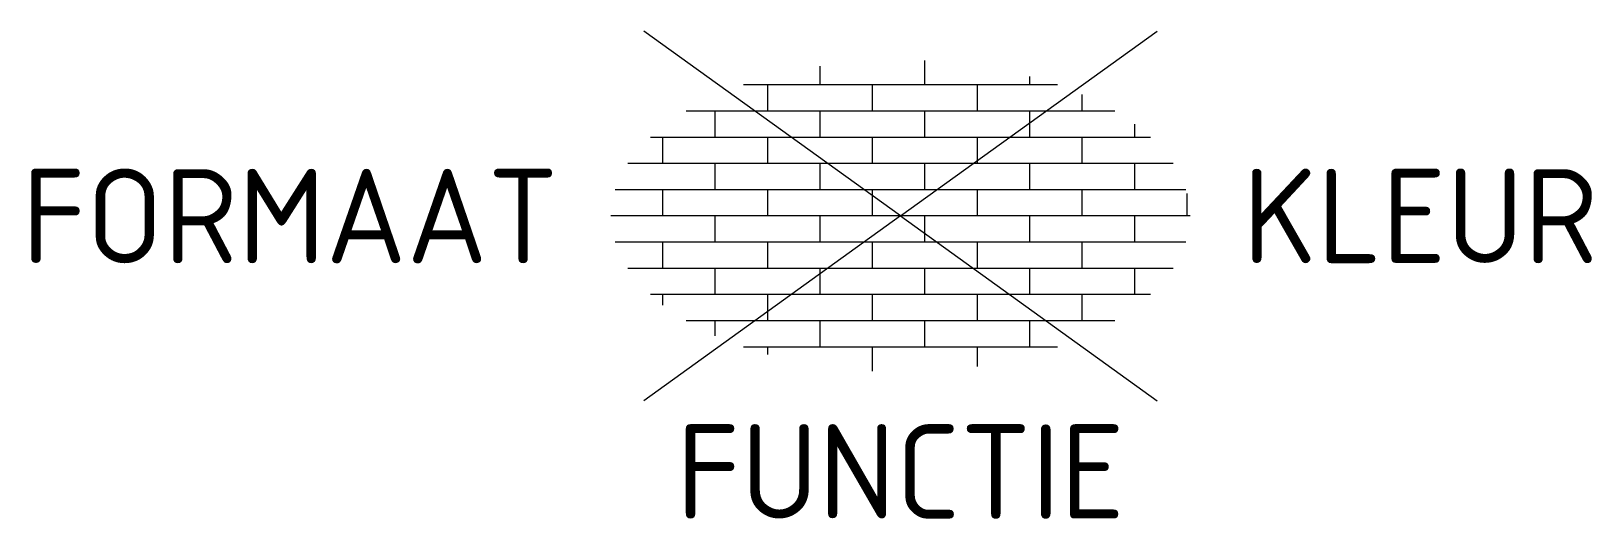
# Model space of a CAD drawing. Header units: metres. Extents: x -16.6 to 13.2, y -5.8 to 3.5.
import ezdxf
from ezdxf.enums import TextEntityAlignment as Align

# ---------------------------------------------------------------- set-up
doc = ezdxf.new("R2010")
doc.units = ezdxf.units.M
doc.styles.add('NLCS-ISO', font='NLCS-ISO.ttf')

msp = doc.modelspace()

# ---------------------------------------------------------------- linework, layer by layer
for p, q in [((0, 0), (-4.895, 3.524)), ((0, 0), (4.895, 3.524)), ((-1.533, 2.5), (-1.533, 2.858)), ((0.467, 2.5), (0.467, 2.964)), ((2.995, 2.5), (-2.995, 2.5)), ((-2.533, 2), (-2.533, 2.5)), ((-0.533, 2), (-0.533, 2.5)), ((1.467, 2), (1.467, 2.5)), ((2.467, 2.5), (2.467, 2.662)), ((3.467, 2), (3.467, 2.316)), ((4.09, 2), (-4.09, 2)), ((-3.533, 1.5), (-3.533, 2)), ((-1.533, 1.5), (-1.533, 2)), ((0.467, 1.5), (0.467, 2)), ((2.467, 1.5), (2.467, 2)), ((4.771, 1.5), (-4.771, 1.5)), ((-4.533, 1), (-4.533, 1.5)), ((-2.533, 1), (-2.533, 1.5)), ((-0.533, 1), (-0.533, 1.5)), ((1.467, 1), (1.467, 1.5)), ((3.467, 1), (3.467, 1.5)), ((4.467, 1.5), (4.467, 1.75)), ((5.204, 1), (-5.204, 1)), ((-3.533, 0.5), (-3.533, 1)), ((-1.533, 0.5), (-1.533, 1)), ((0.467, 0.5), (0.467, 1)), ((2.467, 0.5), (2.467, 1)), ((4.467, 0.5), (4.467, 1)), ((5.446, 0.5), (-5.446, 0.5)), ((-4.533, 0), (-4.533, 0.5)), ((-2.533, 0), (-2.533, 0.5)), ((-0.533, 0), (-0.533, 0.5)), ((1.467, 0), (1.467, 0.5)), ((3.467, 0), (3.467, 0.5)), ((5.467, 0), (5.467, 0.429)), ((0, 0), (-4.895, -3.524)), ((0, 0), (4.895, -3.524)), ((5.525, 0), (-5.525, 0)), ((-3.533, -0.5), (-3.533, 0)), ((-1.533, -0.5), (-1.533, 0)), ((0.467, -0.5), (0.467, 0)), ((2.467, -0.5), (2.467, 0)), ((4.467, -0.5), (4.467, 0)), ((5.446, -0.5), (-5.446, -0.5)), ((-4.533, -1), (-4.533, -0.5)), ((-2.533, -1), (-2.533, -0.5)), ((-0.533, -1), (-0.533, -0.5)), ((1.467, -1), (1.467, -0.5)), ((3.467, -1), (3.467, -0.5)), ((5.204, -1), (-5.204, -1)), ((-3.533, -1.5), (-3.533, -1)), ((-1.533, -1.5), (-1.533, -1)), ((0.467, -1.5), (0.467, -1)), ((2.467, -1.5), (2.467, -1)), ((4.467, -1.5), (4.467, -1)), ((4.771, -1.5), (-4.771, -1.5)), ((-4.533, -1.701), (-4.533, -1.5)), ((-2.533, -2), (-2.533, -1.5)), ((-0.533, -2), (-0.533, -1.5)), ((1.467, -2), (1.467, -1.5)), ((3.467, -2), (3.467, -1.5)), ((4.09, -2), (-4.09, -2)), ((-3.533, -2.287), (-3.533, -2)), ((-1.533, -2.5), (-1.533, -2)), ((0.467, -2.5), (0.467, -2)), ((2.467, -2.5), (2.467, -2)), ((2.995, -2.5), (-2.995, -2.5)), ((-2.533, -2.644), (-2.533, -2.5)), ((-0.533, -2.961), (-0.533, -2.5)), ((1.467, -2.868), (1.467, -2.5))]:
    msp.add_line(p, q)

# ---------------------------------------------------------------- texts
at = {"style": 'NLCS-ISO'}
msp.add_attdef('FORMAAT', text='WF', height=1.8, dxfattribs=at).set_placement((-6.525, 0), align=Align.MIDDLE_RIGHT)
msp.add_attdef('KLEUR', text='G', height=1.8, dxfattribs=at).set_placement((6.525, 0), align=Align.MIDDLE_LEFT)
at = {"style": 'NLCS-ISO', "flags": 1}
msp.add_attdef('FUNCTIE', text='', height=1.8, dxfattribs=at).set_placement((0, -3.975), align=Align.TOP_CENTER)

doc.saveas('drawing.dxf')
